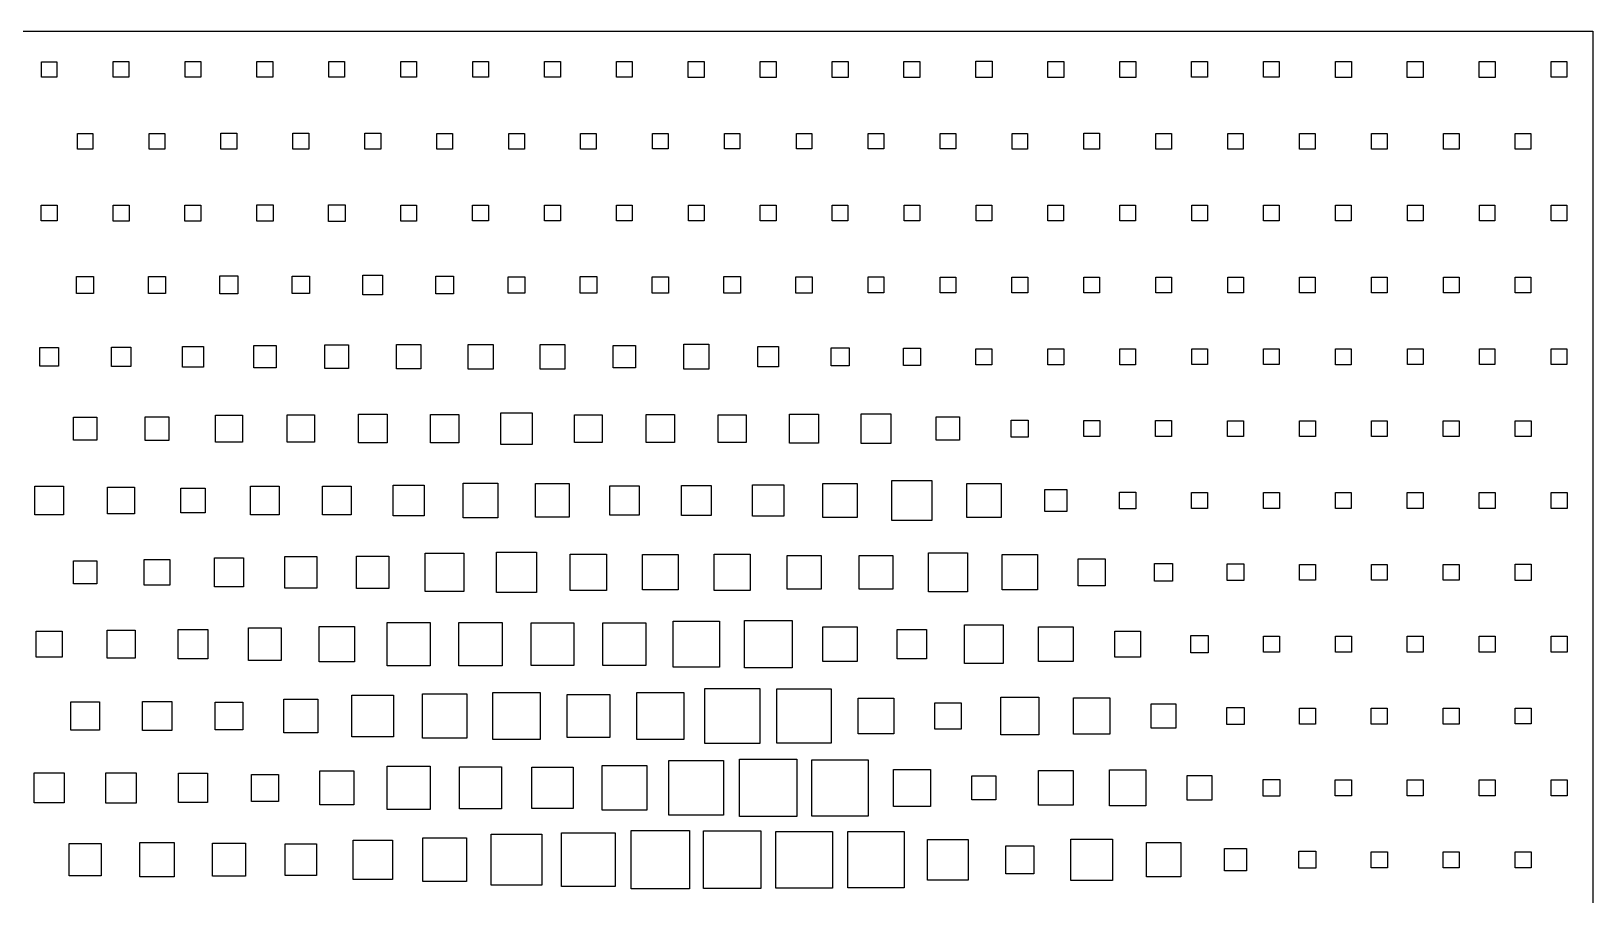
# Model space of a CAD drawing. Extents: x 0 to 454, y 0 to 640.
# Drawn here: x 176.4 to 454.4, y 486.2 to 640 of the extents above; entities that cross this region are included whole.
import ezdxf

# ---------------------------------------------------------------- set-up
doc = ezdxf.new("R2010")
doc.units = 0
doc.layers.get('0').update_dxf_attribs({"linetype": 'CONTINUOUS'})

msp = doc.modelspace()

# ---------------------------------------------------------------- linework, layer by layer
at = {"color": 7}
for points in [[(0, 640), (454.4, 640), (454.4, 0), (0, 0), (0, 640)], [(178.22817, 634.57183), (180.97183, 634.57183), (180.97183, 631.82817), (178.22817, 631.82817), (178.22817, 634.57183)], [(191.019111, 634.580889), (193.780889, 634.580889), (193.780889, 631.819111), (191.019111, 631.819111), (191.019111, 634.580889)], [(203.802431, 634.597569), (206.597569, 634.597569), (206.597569, 631.802431), (203.802431, 631.802431), (203.802431, 634.597569)], [(216.588124, 634.611876), (219.411876, 634.611876), (219.411876, 631.788124), (216.588124, 631.788124), (216.588124, 634.611876)], [(229.397471, 634.602529), (232.202529, 634.602529), (232.202529, 631.797471), (229.397471, 631.797471), (229.397471, 634.602529)], [(242.211993, 634.588007), (244.988007, 634.588007), (244.988007, 631.811993), (242.211993, 631.811993), (242.211993, 634.588007)], [(254.996392, 634.603608), (257.803608, 634.603608), (257.803608, 631.796392), (254.996392, 631.796392), (254.996392, 634.603608)], [(267.796392, 634.603608), (270.603608, 634.603608), (270.603608, 631.796392), (267.796392, 631.796392), (267.796392, 634.603608)], [(280.600562, 634.599438), (283.399438, 634.599438), (283.399438, 631.800562), (280.600562, 631.800562), (280.600562, 634.599438)], [(293.377052, 634.622948), (296.222948, 634.622948), (296.222948, 631.777052), (293.377052, 631.777052), (293.377052, 634.622948)], [(306.181725, 634.618275), (309.018275, 634.618275), (309.018275, 631.781725), (306.181725, 631.781725), (306.181725, 634.618275)], [(318.976621, 634.623379), (321.823379, 634.623379), (321.823379, 631.776621), (318.976621, 631.776621), (318.976621, 634.623379)], [(331.776405, 634.623595), (334.623595, 634.623595), (334.623595, 631.776405), (331.776405, 631.776405), (331.776405, 634.623595)], [(344.551601, 634.648399), (347.448399, 634.648399), (347.448399, 631.751601), (344.551601, 631.751601), (344.551601, 634.648399)], [(357.37015, 634.62985), (360.22985, 634.62985), (360.22985, 631.77015), (357.37015, 631.77015), (357.37015, 634.62985)], [(370.175902, 634.624098), (373.024098, 634.624098), (373.024098, 631.775902), (370.175902, 631.775902), (370.175902, 634.624098)], [(382.986902, 634.613098), (385.813098, 634.613098), (385.813098, 631.786902), (382.986902, 631.786902), (382.986902, 634.613098)], [(395.799915, 634.600085), (398.600085, 634.600085), (398.600085, 631.799915), (395.799915, 631.799915), (395.799915, 634.600085)], [(408.57734, 634.62266), (411.42266, 634.62266), (411.42266, 631.77734), (408.57734, 631.77734), (408.57734, 634.62266)], [(421.377484, 634.622516), (424.222516, 634.622516), (424.222516, 631.777484), (421.377484, 631.777484), (421.377484, 634.622516)], [(434.177987, 634.622013), (437.022013, 634.622013), (437.022013, 631.777987), (434.177987, 631.777987), (434.177987, 634.622013)], [(446.995314, 634.604686), (449.804686, 634.604686), (449.804686, 631.795314), (446.995314, 631.795314), (446.995314, 634.604686)], [(184.614577, 621.785423), (187.385423, 621.785423), (187.385423, 619.014577), (184.614577, 619.014577), (184.614577, 621.785423)], [(197.406556, 621.793444), (200.193444, 621.793444), (200.193444, 619.006556), (197.406556, 619.006556), (197.406556, 621.793444)], [(210.184786, 621.815214), (213.015214, 621.815214), (213.015214, 618.984786), (210.184786, 618.984786), (210.184786, 621.815214)], [(222.976697, 621.823303), (225.823303, 621.823303), (225.823303, 618.976697), (222.976697, 618.976697), (222.976697, 621.823303)], [(235.784853, 621.815147), (238.615147, 621.815147), (238.615147, 618.984853), (235.784853, 618.984853), (235.784853, 621.815147)], [(248.614442, 621.785558), (251.385558, 621.785558), (251.385558, 619.014442), (248.614442, 619.014442), (248.614442, 621.785558)], [(261.405882, 621.794118), (264.194118, 621.794118), (264.194118, 619.005882), (261.405882, 619.005882), (261.405882, 621.794118)], [(274.210668, 621.789332), (276.989332, 621.789332), (276.989332, 619.010668), (274.210668, 619.010668), (274.210668, 621.789332)], [(287.016195, 621.783805), (289.783805, 621.783805), (289.783805, 619.016195), (287.016195, 619.016195), (287.016195, 621.783805)], [(299.823137, 621.776863), (302.576863, 621.776863), (302.576863, 619.023137), (299.823137, 619.023137), (299.823137, 621.776863)], [(312.615588, 621.784412), (315.384412, 621.784412), (315.384412, 619.015588), (312.615588, 619.015588), (312.615588, 621.784412)], [(325.424755, 621.775245), (328.175245, 621.775245), (328.175245, 619.024755), (325.424755, 619.024755), (325.424755, 621.775245)], [(338.218689, 621.781311), (340.981311, 621.781311), (340.981311, 619.018689), (338.218689, 619.018689), (338.218689, 621.781311)], [(351.00905, 621.79095), (353.79095, 621.79095), (353.79095, 619.00905), (351.00905, 619.00905), (351.00905, 621.79095)], [(363.791728, 621.808272), (366.608272, 621.808272), (366.608272, 618.991728), (363.791728, 618.991728), (363.791728, 621.808272)], [(376.605208, 621.794792), (379.394792, 621.794792), (379.394792, 619.005208), (376.605208, 619.005208), (376.605208, 621.794792)], [(389.412218, 621.787782), (392.187782, 621.787782), (392.187782, 619.012218), (389.412218, 619.012218), (389.412218, 621.787782)], [(402.214375, 621.785625), (404.985625, 621.785625), (404.985625, 619.014375), (402.214375, 619.014375), (402.214375, 621.785625)], [(415.014375, 621.785625), (417.785625, 621.785625), (417.785625, 619.014375), (415.014375, 619.014375), (415.014375, 621.785625)], [(427.810263, 621.789737), (430.589737, 621.789737), (430.589737, 619.010263), (427.810263, 619.010263), (427.810263, 621.789737)], [(440.606422, 621.793578), (443.393578, 621.793578), (443.393578, 619.006422), (440.606422, 619.006422), (440.606422, 621.793578)], [(178.197794, 609.002206), (181.002206, 609.002206), (181.002206, 606.197794), (178.197794, 606.197794), (178.197794, 609.002206)], [(190.985662, 609.014338), (193.814338, 609.014338), (193.814338, 606.185662), (190.985662, 606.185662), (190.985662, 609.014338)], [(203.778787, 609.021213), (206.621213, 609.021213), (206.621213, 606.178787), (203.778787, 606.178787), (203.778787, 609.021213)], [(216.544277, 609.055723), (219.455723, 609.055723), (219.455723, 606.144277), (216.544277, 606.144277), (216.544277, 609.055723)], [(229.328235, 609.071765), (232.271765, 609.071765), (232.271765, 606.128235), (229.328235, 606.128235), (229.328235, 609.071765)], [(242.182022, 609.017978), (245.017978, 609.017978), (245.017978, 606.182022), (242.182022, 606.182022), (242.182022, 609.017978)], [(254.989908, 609.010092), (257.810092, 609.010092), (257.810092, 606.189908), (254.989908, 606.189908), (254.989908, 609.010092)], [(267.798401, 609.001599), (270.601599, 609.001599), (270.601599, 606.198401), (267.798401, 606.198401), (267.798401, 609.001599)], [(280.599277, 609.000723), (283.400723, 609.000723), (283.400723, 606.199277), (280.599277, 606.199277), (280.599277, 609.000723)], [(293.401569, 608.998431), (296.198431, 608.998431), (296.198431, 606.201569), (293.401569, 606.201569), (293.401569, 608.998431)], [(306.200355, 608.999645), (308.999645, 608.999645), (308.999645, 606.200355), (306.200355, 606.200355), (306.200355, 608.999645)], [(319.00258, 608.99742), (321.79742, 608.99742), (321.79742, 606.20258), (319.00258, 606.20258), (319.00258, 608.99742)], [(331.797794, 609.002206), (334.602206, 609.002206), (334.602206, 606.197794), (331.797794, 606.197794), (331.797794, 609.002206)], [(344.603254, 608.996746), (347.396746, 608.996746), (347.396746, 606.203254), (344.603254, 606.203254), (344.603254, 608.996746)], [(357.405882, 608.994118), (360.194118, 608.994118), (360.194118, 606.205882), (357.405882, 606.205882), (357.405882, 608.994118)], [(370.199277, 609.000723), (373.000723, 609.000723), (373.000723, 606.199277), (370.199277, 606.199277), (370.199277, 609.000723)], [(382.997322, 609.002678), (385.802678, 609.002678), (385.802678, 606.197322), (382.997322, 606.197322), (382.997322, 609.002678)], [(395.809657, 608.990343), (398.590343, 608.990343), (398.590343, 606.209657), (395.809657, 606.209657), (395.809657, 608.990343)], [(408.6106, 608.9894), (411.3894, 608.9894), (411.3894, 606.2106), (408.6106, 606.2106), (408.6106, 608.9894)], [(421.410466, 608.989534), (424.189534, 608.989534), (424.189534, 606.210466), (421.410466, 606.210466), (421.410466, 608.989534)], [(434.210129, 608.989871), (436.989871, 608.989871), (436.989871, 606.210129), (434.210129, 606.210129), (434.210129, 608.989871)], [(447.010196, 608.989804), (449.789804, 608.989804), (449.789804, 606.210196), (447.010196, 606.210196), (447.010196, 608.989804)], [(184.480784, 596.319216), (187.519216, 596.319216), (187.519216, 593.280784), (184.480784, 593.280784), (184.480784, 596.319216)], [(197.290423, 596.309577), (200.309577, 596.309577), (200.309577, 593.290423), (197.290423, 593.290423), (197.290423, 596.309577)], [(209.998891, 596.401109), (213.201109, 596.401109), (213.201109, 593.198891), (209.998891, 593.198891), (209.998891, 596.401109)], [(222.856924, 596.343076), (225.943076, 596.343076), (225.943076, 593.256924), (222.856924, 593.256924), (222.856924, 596.343076)], [(235.450472, 596.549528), (238.949528, 596.549528), (238.949528, 593.050472), (235.450472, 593.050472), (235.450472, 596.549528)], [(248.417629, 596.382371), (251.582371, 596.382371), (251.582371, 593.217629), (248.417629, 593.217629), (248.417629, 596.382371)], [(261.330999, 596.269001), (264.269001, 596.269001), (264.269001, 593.330999), (261.330999, 593.330999), (261.330999, 596.269001)], [(274.125404, 596.274596), (277.074596, 596.274596), (277.074596, 593.325404), (274.125404, 593.325404), (274.125404, 596.274596)], [(286.930392, 596.269608), (289.869608, 596.269608), (289.869608, 593.330392), (286.930392, 593.330392), (286.930392, 596.269608)], [(299.723854, 596.276146), (302.676146, 596.276146), (302.676146, 593.323854), (299.723854, 593.323854), (299.723854, 596.276146)], [(312.552096, 596.247904), (315.447904, 596.247904), (315.447904, 593.352096), (312.552096, 593.352096), (312.552096, 596.247904)], [(325.384314, 596.215686), (328.215686, 596.215686), (328.215686, 593.384314), (325.384314, 593.384314), (325.384314, 596.215686)], [(338.192335, 596.207665), (341.007665, 596.207665), (341.007665, 593.392335), (338.192335, 593.392335), (338.192335, 596.207665)], [(350.998738, 596.201262), (353.801262, 596.201262), (353.801262, 593.398738), (350.998738, 593.398738), (350.998738, 596.201262)], [(363.789706, 596.210294), (366.610294, 596.210294), (366.610294, 593.389706), (363.789706, 593.389706), (363.789706, 596.210294)], [(376.592941, 596.207059), (379.407059, 596.207059), (379.407059, 593.392941), (376.592941, 593.392941), (376.592941, 596.207059)], [(389.405882, 596.194118), (392.194118, 596.194118), (392.194118, 593.405882), (389.405882, 593.405882), (389.405882, 596.194118)], [(402.19348, 596.20652), (405.00652, 596.20652), (405.00652, 593.39348), (402.19348, 593.39348), (402.19348, 596.20652)], [(414.998333, 596.201667), (417.801667, 596.201667), (417.801667, 593.398333), (414.998333, 593.398333), (414.998333, 596.201667)], [(427.806961, 596.193039), (430.593039, 596.193039), (430.593039, 593.406961), (427.806961, 593.406961), (427.806961, 596.193039)], [(440.609724, 596.190276), (443.390276, 596.190276), (443.390276, 593.409724), (440.609724, 593.409724), (440.609724, 596.190276)], [(203.34546, 583.85454), (207.05454, 583.85454), (207.05454, 580.14546), (203.34546, 580.14546), (203.34546, 583.85454)], [(216.009105, 583.990895), (219.990895, 583.990895), (219.990895, 580.009105), (216.009105, 580.009105), (216.009105, 583.990895)], [(228.698903, 584.101097), (232.901097, 584.101097), (232.901097, 579.898903), (228.698903, 579.898903), (228.698903, 584.101097)], [(241.433186, 584.166814), (245.766814, 584.166814), (245.766814, 579.833186), (241.433186, 579.833186), (241.433186, 584.166814)], [(254.18614, 584.21386), (258.61386, 584.21386), (258.61386, 579.78614), (254.18614, 579.78614), (254.18614, 584.21386)], [(267.021121, 584.178879), (271.378879, 584.178879), (271.378879, 579.821121), (267.021121, 579.821121), (267.021121, 584.178879)], [(280.008836, 583.991164), (283.991164, 583.991164), (283.991164, 580.008836), (280.008836, 580.008836), (280.008836, 583.991164)], [(292.574681, 584.225319), (297.025319, 584.225319), (297.025319, 579.774681), (292.574681, 579.774681), (292.574681, 584.225319)], [(305.780441, 583.819559), (309.419559, 583.819559), (309.419559, 580.180441), (305.780441, 580.180441), (305.780441, 583.819559)], [(177.948339, 583.651661), (181.251661, 583.651661), (181.251661, 580.348339), (177.948339, 580.348339), (177.948339, 583.651661)], [(190.684914, 583.715086), (194.115086, 583.715086), (194.115086, 580.284914), (190.684914, 580.284914), (190.684914, 583.715086)], [(318.796667, 583.603333), (322.003333, 583.603333), (322.003333, 580.396667), (318.796667, 580.396667), (318.796667, 583.603333)], [(331.667304, 583.532696), (334.732696, 583.532696), (334.732696, 580.467304), (331.667304, 580.467304), (331.667304, 583.532696)], [(344.568474, 583.431526), (347.431526, 583.431526), (347.431526, 580.568474), (344.568474, 580.568474), (344.568474, 583.431526)], [(357.385931, 583.414069), (360.214069, 583.414069), (360.214069, 580.585931), (357.385931, 580.585931), (357.385931, 583.414069)], [(370.19065, 583.40935), (373.00935, 583.40935), (373.00935, 580.59065), (370.19065, 580.59065), (370.19065, 583.40935)], [(383.006422, 583.393578), (385.793578, 583.393578), (385.793578, 580.606422), (383.006422, 580.606422), (383.006422, 583.393578)], [(395.806422, 583.393578), (398.593578, 583.393578), (398.593578, 580.606422), (395.806422, 580.606422), (395.806422, 583.393578)], [(408.588627, 583.411373), (411.411373, 583.411373), (411.411373, 580.588627), (408.588627, 580.588627), (408.588627, 583.411373)], [(421.40049, 583.39951), (424.19951, 583.39951), (424.19951, 580.60049), (421.40049, 580.60049), (421.40049, 583.39951)], [(434.205882, 583.394118), (436.994118, 583.394118), (436.994118, 580.605882), (434.205882, 580.605882), (434.205882, 583.394118)], [(447.002782, 583.397218), (449.797218, 583.397218), (449.797218, 580.602782), (447.002782, 580.602782), (447.002782, 583.397218)], [(183.945074, 571.254926), (188.054926, 571.254926), (188.054926, 567.145074), (183.945074, 567.145074), (183.945074, 571.254926)], [(196.711373, 571.288627), (200.888627, 571.288627), (200.888627, 567.111373), (196.711373, 567.111373), (196.711373, 571.288627)], [(209.192494, 571.607506), (214.007506, 571.607506), (214.007506, 566.792494), (209.192494, 566.792494), (209.192494, 571.607506)], [(221.965129, 571.634871), (226.834871, 571.634871), (226.834871, 566.765129), (221.965129, 566.765129), (221.965129, 571.634871)], [(234.642794, 571.757206), (239.757206, 571.757206), (239.757206, 566.642794), (234.642794, 566.642794), (234.642794, 571.757206)], [(247.489167, 571.710833), (252.510833, 571.710833), (252.510833, 566.689167), (247.489167, 566.689167), (247.489167, 571.710833)], [(259.999675, 572.000325), (265.600325, 572.000325), (265.600325, 566.399675), (259.999675, 566.399675), (259.999675, 572.000325)], [(273.12435, 571.67565), (278.07565, 571.67565), (278.07565, 566.72435), (273.12435, 566.72435), (273.12435, 571.67565)], [(285.899075, 571.700925), (290.900925, 571.700925), (290.900925, 566.699075), (285.899075, 566.699075), (285.899075, 571.700925)], [(298.725159, 571.674841), (303.674841, 571.674841), (303.674841, 566.725159), (298.725159, 566.725159), (298.725159, 571.674841)], [(311.425876, 571.774124), (316.574124, 571.774124), (316.574124, 566.625876), (311.425876, 566.625876), (311.425876, 571.774124)], [(324.145533, 571.854467), (329.454467, 571.854467), (329.454467, 566.545533), (324.145533, 566.545533), (324.145533, 571.854467)], [(337.519326, 571.280674), (341.680674, 571.280674), (341.680674, 567.119326), (337.519326, 567.119326), (337.519326, 571.280674)], [(350.886985, 570.713015), (353.913015, 570.713015), (353.913015, 567.686985), (350.886985, 567.686985), (350.886985, 570.713015)], [(363.780539, 570.619461), (366.619461, 570.619461), (366.619461, 567.780539), (363.780539, 567.780539), (363.780539, 570.619461)], [(376.57508, 570.62492), (379.42492, 570.62492), (379.42492, 567.77508), (376.57508, 567.77508), (376.57508, 570.62492)], [(389.385392, 570.614608), (392.214608, 570.614608), (392.214608, 567.785392), (389.385392, 567.785392), (389.385392, 570.614608)], [(402.188627, 570.611373), (405.011373, 570.611373), (405.011373, 567.788627), (402.188627, 567.788627), (402.188627, 570.611373)], [(414.988627, 570.611373), (417.811373, 570.611373), (417.811373, 567.788627), (414.988627, 567.788627), (414.988627, 570.611373)], [(427.790784, 570.609216), (430.609216, 570.609216), (430.609216, 567.790784), (427.790784, 567.790784), (427.790784, 570.609216)], [(440.589167, 570.610833), (443.410833, 570.610833), (443.410833, 567.789167), (440.589167, 567.789167), (440.589167, 570.610833)], [(177.059779, 558.940221), (182.140221, 558.940221), (182.140221, 553.859779), (177.059779, 553.859779), (177.059779, 558.940221)], [(190.003278, 558.796722), (194.796722, 558.796722), (194.796722, 554.003278), (190.003278, 554.003278), (190.003278, 558.796722)], [(215.464767, 558.935233), (220.535233, 558.935233), (220.535233, 553.864767), (215.464767, 553.864767), (215.464767, 558.935233)], [(228.259914, 558.940086), (233.340086, 558.940086), (233.340086, 553.859914), (228.259914, 553.859914), (228.259914, 558.940086)], [(240.857169, 559.142831), (246.342831, 559.142831), (246.342831, 553.657169), (240.857169, 553.657169), (240.857169, 559.142831)], [(253.330337, 559.469663), (259.469663, 559.469663), (259.469663, 553.330337), (253.330337, 553.330337), (253.330337, 559.469663)], [(266.203805, 559.396195), (272.196195, 559.396195), (272.196195, 553.403805), (266.203805, 553.403805), (266.203805, 559.396195)], [(279.391771, 559.008229), (284.608229, 559.008229), (284.608229, 553.791771), (279.391771, 553.791771), (279.391771, 559.008229)], [(292.152206, 559.047794), (297.447794, 559.047794), (297.447794, 553.752206), (292.152206, 553.752206), (292.152206, 559.047794)], [(304.816526, 559.183474), (310.383474, 559.183474), (310.383474, 553.616526), (304.816526, 553.616526), (304.816526, 559.183474)], [(317.351164, 559.448836), (323.448836, 559.448836), (323.448836, 553.351164), (317.351164, 553.351164), (317.351164, 559.448836)], [(329.634865, 559.965135), (336.765135, 559.965135), (336.765135, 552.834865), (329.634865, 552.834865), (329.634865, 559.965135)], [(342.94894, 559.45106), (349.05106, 559.45106), (349.05106, 553.34894), (342.94894, 553.34894), (342.94894, 559.45106)], [(203.017077, 558.582923), (207.382923, 558.582923), (207.382923, 554.217077), (203.017077, 554.217077), (203.017077, 558.582923)], [(356.824136, 558.375864), (360.775864, 558.375864), (360.775864, 554.424136), (356.824136, 554.424136), (356.824136, 558.375864)], [(370.140435, 557.859565), (373.059565, 557.859565), (373.059565, 554.940435), (370.140435, 554.940435), (370.140435, 557.859565)], [(382.98, 557.82), (385.82, 557.82), (385.82, 554.98), (382.98, 554.98), (382.98, 557.82)], [(395.78182, 557.81818), (398.61818, 557.81818), (398.61818, 554.98182), (395.78182, 554.98182), (395.78182, 557.81818)], [(408.584853, 557.815147), (411.415147, 557.815147), (411.415147, 554.984853), (408.584853, 554.984853), (408.584853, 557.815147)], [(421.380674, 557.819326), (424.219326, 557.819326), (424.219326, 554.980674), (421.380674, 554.980674), (421.380674, 557.819326)], [(434.183977, 557.816023), (437.016023, 557.816023), (437.016023, 554.983977), (434.183977, 554.983977), (434.183977, 557.816023)], [(446.968407, 557.831593), (449.831593, 557.831593), (449.831593, 554.968407), (446.968407, 554.968407), (446.968407, 557.831593)], [(183.936042, 545.663958), (188.063958, 545.663958), (188.063958, 541.536042), (183.936042, 541.536042), (183.936042, 545.663958)], [(196.514154, 545.885846), (201.085846, 545.885846), (201.085846, 541.314154), (196.514154, 541.314154), (196.514154, 545.885846)], [(209.003903, 546.196097), (214.196097, 546.196097), (214.196097, 541.003903), (209.003903, 541.003903), (209.003903, 546.196097)], [(221.575141, 546.424859), (227.224859, 546.424859), (227.224859, 540.775141), (221.575141, 540.775141), (221.575141, 546.424859)], [(234.304301, 546.495699), (240.095699, 546.495699), (240.095699, 540.704301), (234.304301, 540.704301), (234.304301, 546.495699)], [(246.558143, 547.041857), (253.441857, 547.041857), (253.441857, 540.158143), (246.558143, 540.158143), (246.558143, 547.041857)], [(259.234865, 547.165135), (266.365135, 547.165135), (266.365135, 540.034865), (259.234865, 540.034865), (259.234865, 547.165135)], [(272.363382, 546.836618), (278.836618, 546.836618), (278.836618, 540.363382), (272.363382, 540.363382), (272.363382, 546.836618)], [(285.252083, 546.747917), (291.547917, 546.747917), (291.547917, 540.452083), (285.252083, 540.452083), (285.252083, 546.747917)], [(297.988928, 546.811072), (304.411072, 546.811072), (304.411072, 540.388928), (297.988928, 540.388928), (297.988928, 546.811072)], [(310.98345, 546.61655), (317.01655, 546.61655), (317.01655, 540.58345), (310.98345, 540.58345), (310.98345, 546.61655)], [(323.79538, 546.60462), (329.80462, 546.60462), (329.80462, 540.59538), (323.79538, 540.59538), (323.79538, 546.60462)], [(336.126532, 547.073468), (343.073468, 547.073468), (343.073468, 540.126532), (336.126532, 540.126532), (336.126532, 547.073468)], [(349.252757, 546.747243), (355.547243, 546.747243), (355.547243, 540.452757), (349.252757, 540.452757), (349.252757, 546.747243)], [(362.803009, 545.996991), (367.596991, 545.996991), (367.596991, 541.203009), (362.803009, 541.203009), (362.803009, 545.996991)], [(376.404485, 545.195515), (379.595515, 545.195515), (379.595515, 542.004485), (376.404485, 542.004485), (376.404485, 545.195515)], [(389.31617, 545.08383), (392.28383, 545.08383), (392.28383, 542.11617), (389.31617, 542.11617), (389.31617, 545.08383)], [(402.184853, 545.015147), (405.015147, 545.015147), (405.015147, 542.184853), (402.184853, 542.184853), (402.184853, 545.015147)], [(414.980539, 545.019461), (417.819461, 545.019461), (417.819461, 542.180539), (414.980539, 542.180539), (414.980539, 545.019461)], [(427.792941, 545.007059), (430.607059, 545.007059), (430.607059, 542.192941), (427.792941, 542.192941), (427.792941, 545.007059)], [(440.562004, 545.037996), (443.437996, 545.037996), (443.437996, 542.162004), (440.562004, 542.162004), (440.562004, 545.037996)], [(227.663339, 533.936661), (233.936661, 533.936661), (233.936661, 527.663339), (227.663339, 527.663339), (227.663339, 533.936661)], [(239.7447, 534.6553), (247.4553, 534.6553), (247.4553, 526.9447), (239.7447, 526.9447), (239.7447, 534.6553)], [(252.528051, 534.671949), (260.271949, 534.671949), (260.271949, 526.928051), (252.528051, 526.928051), (252.528051, 534.671949)], [(265.378805, 534.621195), (273.021195, 534.621195), (273.021195, 526.978805), (265.378805, 526.978805), (265.378805, 534.621195)], [(278.172672, 534.627328), (285.827328, 534.627328), (285.827328, 526.972672), (278.172672, 526.972672), (278.172672, 534.627328)], [(290.690392, 534.909608), (298.909608, 534.909608), (298.909608, 526.690392), (290.690392, 526.690392), (290.690392, 534.909608)], [(303.356734, 535.043266), (311.843266, 535.043266), (311.843266, 526.556734), (303.356734, 526.556734), (303.356734, 535.043266)], [(317.335662, 533.864338), (323.464338, 533.864338), (323.464338, 527.735662), (317.335662, 527.735662), (317.335662, 533.864338)], [(342.54527, 534.25473), (349.45473, 534.25473), (349.45473, 527.34527), (342.54527, 527.34527), (342.54527, 534.25473)], [(355.719755, 533.880245), (361.880245, 533.880245), (361.880245, 527.719755), (355.719755, 527.719755), (355.719755, 533.880245)], [(177.295754, 533.104246), (181.904246, 533.104246), (181.904246, 528.495754), (177.295754, 528.495754), (177.295754, 533.104246)], [(189.909522, 533.290478), (194.890478, 533.290478), (194.890478, 528.309522), (189.909522, 528.309522), (189.909522, 533.290478)], [(202.576538, 533.423462), (207.823462, 533.423462), (207.823462, 528.176538), (202.576538, 528.176538), (202.576538, 533.423462)], [(215.088597, 533.711403), (220.911403, 533.711403), (220.911403, 527.888597), (215.088597, 527.888597), (215.088597, 533.711403)], [(330.591703, 533.408297), (335.808297, 533.408297), (335.808297, 528.191703), (330.591703, 528.191703), (330.591703, 533.408297)], [(369.28962, 533.11038), (373.91038, 533.11038), (373.91038, 528.48962), (369.28962, 528.48962), (369.28962, 533.11038)], [(382.844522, 532.355478), (385.955478, 532.355478), (385.955478, 529.244522), (382.844522, 529.244522), (382.844522, 532.355478)], [(395.762947, 532.237053), (398.637053, 532.237053), (398.637053, 529.362947), (395.762947, 529.362947), (395.762947, 532.237053)], [(408.575686, 532.224314), (411.424314, 532.224314), (411.424314, 529.375686), (408.575686, 529.375686), (408.575686, 532.224314)], [(421.376091, 532.223909), (424.223909, 532.223909), (424.223909, 529.376091), (421.376091, 529.376091), (421.376091, 532.223909)], [(434.183303, 532.216697), (437.016697, 532.216697), (437.016697, 529.383303), (434.183303, 529.383303), (434.183303, 532.216697)], [(446.98, 532.22), (449.82, 532.22), (449.82, 529.38), (446.98, 529.38), (446.98, 532.22)], [(296.313248, 522.886752), (306.086752, 522.886752), (306.086752, 513.113248), (296.313248, 513.113248), (296.313248, 522.886752)], [(309.159283, 522.840717), (318.840717, 522.840717), (318.840717, 513.159283), (309.159283, 513.159283), (309.159283, 522.840717)], [(183.461801, 520.538199), (188.538199, 520.538199), (188.538199, 515.461801), (183.461801, 515.461801), (183.461801, 520.538199)], [(196.191097, 520.608903), (201.408903, 520.608903), (201.408903, 515.391097), (196.191097, 515.391097), (196.191097, 520.608903)], [(209.151311, 520.448689), (214.048689, 520.448689), (214.048689, 515.551311), (209.151311, 515.551311), (209.151311, 520.448689)], [(221.396054, 521.003946), (227.403946, 521.003946), (227.403946, 514.996054), (221.396054, 514.996054), (221.396054, 521.003946)], [(233.472763, 521.727237), (240.927237, 521.727237), (240.927237, 514.272763), (233.472763, 514.272763), (233.472763, 521.727237)], [(246.068333, 521.931667), (253.931667, 521.931667), (253.931667, 514.068333), (246.068333, 514.068333), (246.068333, 521.931667)], [(258.600613, 522.199387), (266.999387, 522.199387), (266.999387, 513.800613), (258.600613, 513.800613), (258.600613, 522.199387)], [(271.786759, 521.813241), (279.413241, 521.813241), (279.413241, 514.186759), (271.786759, 514.186759), (271.786759, 521.813241)], [(284.215172, 522.184828), (292.584828, 522.184828), (292.584828, 513.815172), (284.215172, 513.815172), (284.215172, 522.184828)], [(323.599308, 521.200692), (330.000692, 521.200692), (330.000692, 514.799308), (323.599308, 514.799308), (323.599308, 521.200692)], [(337.260772, 520.339228), (341.939228, 520.339228), (341.939228, 515.660772), (337.260772, 515.660772), (337.260772, 520.339228)], [(349.020086, 521.379914), (355.779914, 521.379914), (355.779914, 514.620086), (349.020086, 514.620086), (349.020086, 521.379914)], [(361.963652, 521.236348), (368.436348, 521.236348), (368.436348, 514.763652), (361.963652, 514.763652), (361.963652, 521.236348)], [(375.812696, 520.187304), (380.187304, 520.187304), (380.187304, 515.812696), (375.812696, 515.812696), (375.812696, 520.187304)], [(389.260025, 519.539975), (392.339975, 519.539975), (392.339975, 516.460025), (389.260025, 516.460025), (389.260025, 519.539975)], [(402.173664, 519.426336), (405.026336, 519.426336), (405.026336, 516.573664), (402.173664, 516.573664), (402.173664, 519.426336)], [(414.976225, 519.423775), (417.823775, 519.423775), (417.823775, 516.576225), (414.976225, 516.576225), (414.976225, 519.423775)], [(427.776765, 519.423235), (430.623235, 519.423235), (430.623235, 516.576765), (427.776765, 516.576765), (427.776765, 519.423235)], [(440.580135, 519.419865), (443.419865, 519.419865), (443.419865, 516.580135), (440.580135, 516.580135), (440.580135, 519.419865)], [(239.749081, 509.050919), (247.450919, 509.050919), (247.450919, 501.349081), (239.749081, 501.349081), (239.749081, 509.050919)], [(252.646814, 508.953186), (260.153186, 508.953186), (260.153186, 501.446814), (252.646814, 501.446814), (252.646814, 508.953186)], [(265.528168, 508.871832), (272.871832, 508.871832), (272.871832, 501.528168), (265.528168, 501.528168), (265.528168, 508.871832)], [(278.025196, 509.174804), (285.974804, 509.174804), (285.974804, 501.225196), (278.025196, 501.225196), (278.025196, 509.174804)], [(289.932525, 510.067475), (299.667475, 510.067475), (299.667475, 500.332525), (289.932525, 500.332525), (289.932525, 510.067475)], [(302.514007, 510.285993), (312.685993, 510.285993), (312.685993, 500.114007), (302.514007, 500.114007), (302.514007, 510.285993)], [(315.378578, 510.221422), (325.421422, 510.221422), (325.421422, 500.178578), (315.378578, 500.178578), (315.378578, 510.221422)], [(176.932794, 507.867206), (182.267206, 507.867206), (182.267206, 502.532794), (176.932794, 502.532794), (176.932794, 507.867206)], [(189.703879, 507.896121), (195.096121, 507.896121), (195.096121, 502.503879), (189.703879, 502.503879), (189.703879, 507.896121)], [(202.605925, 507.794075), (207.794075, 507.794075), (207.794075, 502.605925), (202.605925, 502.605925), (202.605925, 507.794075)], [(215.594516, 507.605484), (220.405484, 507.605484), (220.405484, 502.794516), (215.594516, 502.794516), (215.594516, 507.605484)], [(227.763229, 508.236771), (233.836771, 508.236771), (233.836771, 502.163229), (227.763229, 502.163229), (227.763229, 508.236771)], [(329.89989, 508.50011), (336.50011, 508.50011), (336.50011, 501.89989), (329.89989, 501.89989), (329.89989, 508.50011)], [(343.852059, 507.347941), (348.147941, 507.347941), (348.147941, 503.052059), (343.852059, 503.052059), (343.852059, 507.347941)], [(355.725754, 508.274246), (361.874246, 508.274246), (361.874246, 502.125754), (355.725754, 502.125754), (355.725754, 508.274246)], [(368.391287, 508.408713), (374.808713, 508.408713), (374.808713, 501.991287), (368.391287, 501.991287), (368.391287, 508.408713)], [(382.219908, 507.380092), (386.580092, 507.380092), (386.580092, 503.019908), (382.219908, 503.019908), (382.219908, 507.380092)], [(395.712868, 506.687132), (398.687132, 506.687132), (398.687132, 503.712868), (395.712868, 503.712868), (395.712868, 506.687132)], [(408.568676, 506.631324), (411.431324, 506.631324), (411.431324, 503.768676), (408.568676, 503.768676), (408.568676, 506.631324)], [(421.375147, 506.624853), (424.224853, 506.624853), (424.224853, 503.775147), (421.375147, 503.775147), (421.375147, 506.624853)], [(434.176225, 506.623775), (437.023775, 506.623775), (437.023775, 503.776225), (434.176225, 503.776225), (434.176225, 506.623775)], [(446.97508, 506.62492), (449.82492, 506.62492), (449.82492, 503.77508), (446.97508, 503.77508), (446.97508, 506.62492)], [(183.13106, 495.26894), (188.86894, 495.26894), (188.86894, 489.53106), (183.13106, 489.53106), (183.13106, 495.26894)], [(195.753928, 495.446072), (201.846072, 495.446072), (201.846072, 489.353928), (195.753928, 489.353928), (195.753928, 495.446072)], [(208.672286, 495.327714), (214.527714, 495.327714), (214.527714, 489.472286), (208.672286, 489.472286), (208.672286, 495.327714)], [(221.586734, 495.213266), (227.213266, 495.213266), (227.213266, 489.586734), (221.586734, 489.586734), (221.586734, 495.213266)], [(233.704289, 495.895711), (240.695711, 495.895711), (240.695711, 488.904289), (233.704289, 488.904289), (233.704289, 495.895711)], [(246.11019, 496.28981), (253.88981, 496.28981), (253.88981, 488.51019), (246.11019, 488.51019), (246.11019, 496.28981)], [(258.274387, 496.925613), (267.325613, 496.925613), (267.325613, 487.874387), (258.274387, 487.874387), (258.274387, 496.925613)], [(270.820214, 497.179786), (280.379786, 497.179786), (280.379786, 487.620214), (270.820214, 487.620214), (270.820214, 497.179786)], [(283.199289, 497.600711), (293.600711, 497.600711), (293.600711, 487.199289), (283.199289, 487.199289), (283.199289, 497.600711)], [(296.078352, 497.521648), (306.321648, 497.521648), (306.321648, 487.278352), (296.078352, 487.278352), (296.078352, 497.521648)], [(308.950809, 497.449191), (319.049191, 497.449191), (319.049191, 487.350809), (308.950809, 487.350809), (308.950809, 497.449191)], [(321.764154, 497.435846), (331.835846, 497.435846), (331.835846, 487.364154), (321.764154, 487.364154), (321.764154, 497.435846)], [(335.976158, 496.023842), (343.223842, 496.023842), (343.223842, 488.776158), (335.976158, 488.776158), (335.976158, 496.023842)], [(349.904534, 494.895466), (354.895466, 494.895466), (354.895466, 489.904534), (349.904534, 489.904534), (349.904534, 494.895466)], [(361.51152, 496.08848), (368.88848, 496.08848), (368.88848, 488.71152), (361.51152, 488.71152), (361.51152, 496.08848)], [(374.936336, 495.463664), (381.063664, 495.463664), (381.063664, 489.336336), (374.936336, 489.336336), (374.936336, 495.463664)], [(388.828652, 494.371348), (392.771348, 494.371348), (392.771348, 490.428652), (388.828652, 490.428652), (388.828652, 494.371348)], [(402.101207, 493.898793), (405.098793, 493.898793), (405.098793, 490.901207), (402.101207, 490.901207), (402.101207, 493.898793)], [(414.971373, 493.828627), (417.828627, 493.828627), (417.828627, 490.971373), (414.971373, 490.971373), (414.971373, 493.828627)], [(427.771912, 493.828088), (430.628088, 493.828088), (430.628088, 490.971912), (427.771912, 490.971912), (427.771912, 493.828088)], [(440.567598, 493.832402), (443.432402, 493.832402), (443.432402, 490.967598), (440.567598, 490.967598), (440.567598, 493.832402)]]:
    msp.add_lwpolyline(points, dxfattribs=at)

doc.saveas('drawing.dxf')
